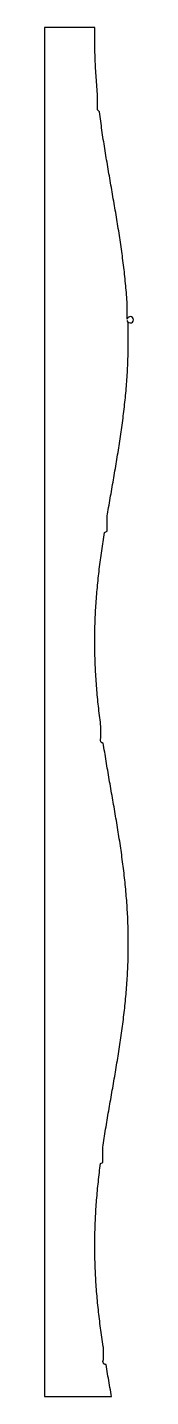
# Model space of a CAD drawing. Header units: inches. Extents: x 0 to 5.3, y 0 to 81.6.
import ezdxf

# ---------------------------------------------------------------- set-up
doc = ezdxf.new("R2010")
doc.units = ezdxf.units.IN

msp = doc.modelspace()

# ---------------------------------------------------------------- linework, layer by layer
at = {"layer": 'SHELF'}
msp.add_lwpolyline([(0, 0), (4, 0), (3.976, 0.136), (3.952, 0.272), (3.929, 0.409), (3.905, 0.545), (3.881, 0.681), (3.858, 0.817), (3.834, 0.954), (3.811, 1.09), (3.788, 1.226), (3.764, 1.362), (3.741, 1.499), (3.718, 1.635), (3.696, 1.771), (3.674, 1.905), (3.645, 1.908), (3.618, 1.914), (3.592, 1.925), (3.567, 1.939), (3.546, 1.957), (3.527, 1.978), (3.511, 2.002), (3.499, 2.027), (3.491, 2.054), (3.487, 2.082), (3.487, 2.11), (3.491, 2.138), (3.499, 2.165), (3.512, 2.191), (3.512, 2.316), (3.512, 2.452), (3.512, 2.589), (3.512, 2.725), (3.512, 2.861), (3.512, 2.923), (3.5, 2.997), (3.48, 3.134), (3.46, 3.27), (3.44, 3.406), (3.42, 3.542), (3.401, 3.679), (3.382, 3.815), (3.364, 3.951), (3.346, 4.087), (3.328, 4.224), (3.31, 4.36), (3.293, 4.496), (3.277, 4.632), (3.261, 4.769), (3.245, 4.905), (3.229, 5.041), (3.214, 5.177), (3.2, 5.314), (3.186, 5.45), (3.172, 5.586), (3.159, 5.722), (3.147, 5.859), (3.134, 5.995), (3.123, 6.131), (3.112, 6.267), (3.101, 6.404), (3.091, 6.54), (3.081, 6.676), (3.072, 6.812), (3.063, 6.949), (3.055, 7.085), (3.048, 7.221), (3.041, 7.357), (3.034, 7.494), (3.028, 7.63), (3.023, 7.766), (3.018, 7.902), (3.014, 8.039), (3.01, 8.175), (3.007, 8.311), (3.005, 8.447), (3.003, 8.584), (3.001, 8.72), (3, 8.856), (3, 8.992), (3, 9.129), (3.001, 9.265), (3.002, 9.401), (3.004, 9.537), (3.007, 9.674), (3.01, 9.81), (3.014, 9.946), (3.018, 10.082), (3.023, 10.219), (3.028, 10.355), (3.034, 10.491), (3.04, 10.627), (3.047, 10.764), (3.054, 10.9), (3.062, 11.036), (3.071, 11.172), (3.08, 11.309), (3.09, 11.445), (3.1, 11.581), (3.11, 11.717), (3.121, 11.854), (3.133, 11.99), (3.145, 12.126), (3.158, 12.262), (3.171, 12.399), (3.184, 12.535), (3.198, 12.671), (3.213, 12.807), (3.228, 12.944), (3.243, 13.08), (3.259, 13.216), (3.275, 13.352), (3.291, 13.489), (3.308, 13.625), (3.326, 13.761), (3.344, 13.897), (3.481, 13.95), (3.481, 14.034), (3.481, 14.17), (3.481, 14.306), (3.481, 14.442), (3.481, 14.579), (3.481, 14.715), (3.481, 14.851), (3.481, 14.873), (3.498, 14.987), (3.519, 15.124), (3.54, 15.26), (3.561, 15.396), (3.583, 15.532), (3.604, 15.669), (3.626, 15.805), (3.648, 15.941), (3.671, 16.077), (3.693, 16.214), (3.716, 16.35), (3.739, 16.486), (3.762, 16.622), (3.785, 16.759), (3.808, 16.895), (3.832, 17.031), (3.855, 17.167), (3.879, 17.304), (3.902, 17.44), (3.926, 17.576), (3.95, 17.712), (3.974, 17.849), (3.997, 17.985), (4.021, 18.121), (4.045, 18.257), (4.069, 18.394), (4.092, 18.53), (4.116, 18.666), (4.14, 18.802), (4.163, 18.939), (4.186, 19.075), (4.21, 19.211), (4.233, 19.347), (4.256, 19.484), (4.279, 19.62), (4.302, 19.756), (4.324, 19.892), (4.347, 20.029), (4.369, 20.165), (4.391, 20.301), (4.413, 20.437), (4.434, 20.574), (4.456, 20.71), (4.477, 20.846), (4.497, 20.982), (4.518, 21.119), (4.538, 21.255), (4.558, 21.391), (4.577, 21.527), (4.597, 21.664), (4.616, 21.8), (4.634, 21.936), (4.652, 22.072), (4.67, 22.209), (4.688, 22.345), (4.705, 22.481), (4.721, 22.617), (4.738, 22.754), (4.754, 22.89), (4.769, 23.026), (4.784, 23.162), (4.798, 23.299), (4.813, 23.435), (4.826, 23.571), (4.839, 23.707), (4.852, 23.844), (4.864, 23.98), (4.876, 24.116), (4.887, 24.252), (4.898, 24.389), (4.908, 24.525), (4.918, 24.661), (4.927, 24.797), (4.936, 24.934), (4.944, 25.07), (4.951, 25.206), (4.958, 25.342), (4.965, 25.479), (4.971, 25.615), (4.976, 25.751), (4.981, 25.887), (4.986, 26.024), (4.989, 26.16), (4.992, 26.296), (4.995, 26.432), (4.997, 26.498), (4.997, 26.569), (4.997, 26.705), (4.997, 26.841), (4.997, 26.977), (4.997, 27.114), (4.997, 27.25), (4.997, 27.386), (4.997, 27.421), (4.996, 27.522), (4.993, 27.658), (4.99, 27.795), (4.987, 27.931), (4.983, 28.067), (4.978, 28.203), (4.973, 28.34), (4.967, 28.476), (4.961, 28.612), (4.954, 28.748), (4.946, 28.885), (4.938, 29.021), (4.93, 29.157), (4.921, 29.293), (4.911, 29.43), (4.901, 29.566), (4.891, 29.702), (4.88, 29.838), (4.868, 29.975), (4.856, 30.111), (4.844, 30.247), (4.831, 30.383), (4.817, 30.52), (4.803, 30.656), (4.789, 30.792), (4.774, 30.928), (4.759, 31.065), (4.743, 31.201), (4.727, 31.337), (4.71, 31.473), (4.693, 31.61), (4.676, 31.746), (4.658, 31.882), (4.64, 32.018), (4.622, 32.155), (4.603, 32.291), (4.584, 32.427), (4.564, 32.563), (4.545, 32.7), (4.525, 32.836), (4.504, 32.972), (4.484, 33.108), (4.463, 33.245), (4.441, 33.381), (4.42, 33.517), (4.398, 33.653), (4.376, 33.79), (4.354, 33.926), (4.332, 34.062), (4.309, 34.198), (4.287, 34.335), (4.264, 34.471), (4.241, 34.607), (4.218, 34.743), (4.194, 34.88), (4.171, 35.016), (4.147, 35.152), (4.124, 35.288), (4.1, 35.425), (4.077, 35.561), (4.053, 35.697), (4.029, 35.833), (4.005, 35.97), (3.982, 36.106), (3.958, 36.242), (3.934, 36.378), (3.91, 36.515), (3.887, 36.651), (3.863, 36.787), (3.84, 36.923), (3.816, 37.06), (3.793, 37.196), (3.77, 37.332), (3.747, 37.468), (3.724, 37.605), (3.701, 37.741), (3.678, 37.877), (3.656, 38.013), (3.634, 38.15), (3.612, 38.286), (3.59, 38.422), (3.568, 38.558), (3.547, 38.695), (3.526, 38.831), (3.507, 38.954), (3.48, 38.958), (3.454, 38.966), (3.43, 38.978), (3.407, 38.994), (3.387, 39.012), (3.37, 39.033), (3.356, 39.057), (3.345, 39.082), (3.338, 39.108), (3.335, 39.135), (3.336, 39.162), (3.341, 39.189), (3.349, 39.215), (3.361, 39.24), (3.361, 39.24), (3.361, 39.376), (3.361, 39.512), (3.361, 39.648), (3.361, 39.785), (3.361, 39.921), (3.361, 39.969), (3.35, 40.057), (3.332, 40.193), (3.314, 40.33), (3.297, 40.466), (3.28, 40.602), (3.264, 40.738), (3.248, 40.875), (3.233, 41.011), (3.218, 41.147), (3.203, 41.283), (3.189, 41.42), (3.175, 41.556), (3.162, 41.692), (3.149, 41.828), (3.137, 41.965), (3.125, 42.101), (3.114, 42.237), (3.103, 42.373), (3.093, 42.51), (3.083, 42.646), (3.074, 42.782), (3.065, 42.918), (3.057, 43.055), (3.049, 43.191), (3.042, 43.327), (3.036, 43.463), (3.03, 43.6), (3.024, 43.736), (3.019, 43.872), (3.015, 44.008), (3.011, 44.145), (3.008, 44.281), (3.005, 44.417), (3.003, 44.553), (3.001, 44.69), (3, 44.826), (3, 44.962), (3, 45.098), (3.001, 45.235), (3.002, 45.371), (3.004, 45.507), (3.006, 45.643), (3.009, 45.78), (3.013, 45.916), (3.017, 46.052), (3.021, 46.188), (3.027, 46.325), (3.032, 46.461), (3.039, 46.597), (3.045, 46.733), (3.053, 46.87), (3.061, 47.006), (3.069, 47.142), (3.078, 47.278), (3.087, 47.415), (3.097, 47.551), (3.108, 47.687), (3.119, 47.823), (3.13, 47.96), (3.142, 48.096), (3.155, 48.232), (3.168, 48.368), (3.181, 48.505), (3.195, 48.641), (3.21, 48.777), (3.224, 48.913), (3.24, 49.05), (3.255, 49.186), (3.271, 49.322), (3.288, 49.458), (3.305, 49.595), (3.322, 49.731), (3.34, 49.867), (3.358, 50.003), (3.376, 50.14), (3.395, 50.276), (3.414, 50.412), (3.433, 50.548), (3.453, 50.685), (3.473, 50.821), (3.494, 50.957), (3.514, 51.093), (3.535, 51.23), (3.556, 51.366), (3.578, 51.502), (3.744, 51.594), (3.744, 51.638), (3.744, 51.775), (3.744, 51.911), (3.744, 52.047), (3.744, 52.183), (3.744, 52.32), (3.744, 52.456), (3.744, 52.517), (3.757, 52.592), (3.78, 52.728), (3.803, 52.865), (3.826, 53.001), (3.85, 53.137), (3.873, 53.273), (3.897, 53.41), (3.921, 53.546), (3.945, 53.682), (3.968, 53.818), (3.992, 53.955), (4.016, 54.091), (4.04, 54.227), (4.063, 54.363), (4.087, 54.499), (4.111, 54.636), (4.134, 54.772), (4.158, 54.908), (4.181, 55.044), (4.205, 55.181), (4.228, 55.317), (4.251, 55.453), (4.274, 55.589), (4.297, 55.726), (4.319, 55.862), (4.342, 55.998), (4.364, 56.134), (4.386, 56.271), (4.408, 56.407), (4.429, 56.543), (4.451, 56.679), (4.472, 56.816), (4.493, 56.952), (4.513, 57.088), (4.534, 57.224), (4.553, 57.361), (4.573, 57.497), (4.592, 57.633), (4.611, 57.769), (4.63, 57.906), (4.648, 58.042), (4.666, 58.178), (4.684, 58.314), (4.701, 58.451), (4.718, 58.587), (4.734, 58.723), (4.75, 58.859), (4.766, 58.996), (4.781, 59.132), (4.795, 59.268), (4.809, 59.404), (4.823, 59.541), (4.836, 59.677), (4.849, 59.813), (4.862, 59.949), (4.873, 60.086), (4.885, 60.222), (4.896, 60.358), (4.906, 60.494), (4.916, 60.631), (4.925, 60.767), (4.934, 60.903), (4.942, 61.039), (4.95, 61.176), (4.957, 61.312), (4.964, 61.448), (4.97, 61.584), (4.975, 61.721), (4.98, 61.857), (4.985, 61.993), (4.988, 62.129), (4.992, 62.266), (4.995, 62.402), (4.997, 62.538), (4.998, 62.674), (4.999, 62.811), (5, 62.947), (5, 63.083), (4.999, 63.219), (4.998, 63.356), (4.996, 63.492), (4.994, 63.628), (4.991, 63.764), (4.988, 63.901), (4.984, 64.037), (4.936, 64.142), (4.968, 64.07), (5.027, 64.017), (5.102, 63.993), (5.18, 64.002), (5.249, 64.041), (5.295, 64.105), (5.311, 64.182), (5.295, 64.26), (5.249, 64.323), (5.18, 64.363), (5.102, 64.371), (5.027, 64.347), (4.968, 64.295), (4.936, 64.223), (4.936, 64.309), (4.936, 64.446), (4.936, 64.582), (4.936, 64.718), (4.936, 64.854), (4.936, 64.991), (4.936, 65.065), (4.932, 65.127), (4.923, 65.263), (4.914, 65.399), (4.904, 65.536), (4.893, 65.672), (4.882, 65.808), (4.871, 65.944), (4.859, 66.081), (4.846, 66.217), (4.834, 66.353), (4.82, 66.489), (4.806, 66.626), (4.792, 66.762), (4.777, 66.898), (4.762, 67.034), (4.747, 67.171), (4.731, 67.307), (4.714, 67.443), (4.697, 67.579), (4.68, 67.716), (4.662, 67.852), (4.644, 67.988), (4.626, 68.124), (4.607, 68.261), (4.588, 68.397), (4.569, 68.533), (4.549, 68.669), (4.529, 68.806), (4.509, 68.942), (4.488, 69.078), (4.467, 69.214), (4.446, 69.351), (4.425, 69.487), (4.403, 69.623), (4.381, 69.759), (4.359, 69.896), (4.337, 70.032), (4.314, 70.168), (4.292, 70.304), (4.269, 70.441), (4.246, 70.577), (4.223, 70.713), (4.199, 70.849), (4.176, 70.986), (4.153, 71.122), (4.129, 71.258), (4.106, 71.394), (4.082, 71.531), (4.058, 71.667), (4.034, 71.803), (4.011, 71.939), (3.987, 72.076), (3.963, 72.212), (3.939, 72.348), (3.916, 72.484), (3.892, 72.621), (3.868, 72.757), (3.845, 72.893), (3.821, 73.029), (3.798, 73.166), (3.775, 73.302), (3.752, 73.438), (3.729, 73.574), (3.706, 73.711), (3.683, 73.847), (3.661, 73.983), (3.638, 74.119), (3.616, 74.256), (3.595, 74.392), (3.573, 74.528), (3.552, 74.664), (3.53, 74.801), (3.51, 74.937), (3.489, 75.073), (3.469, 75.209), (3.449, 75.346), (3.429, 75.482), (3.41, 75.618), (3.391, 75.754), (3.372, 75.891), (3.354, 76.027), (3.336, 76.163), (3.318, 76.299), (3.301, 76.436), (3.284, 76.572), (3.17, 76.69), (3.166, 76.7), (3.163, 76.71), (3.16, 76.72), (3.158, 76.73), (3.157, 76.74), (3.156, 76.751), (3.156, 76.761), (3.156, 76.772), (3.157, 76.782), (3.158, 76.792), (3.16, 76.803), (3.163, 76.813), (3.166, 76.823), (3.17, 76.833), (3.17, 76.844), (3.17, 76.981), (3.17, 77.117), (3.17, 77.253), (3.17, 77.389), (3.17, 77.526), (3.17, 77.613), (3.165, 77.662), (3.152, 77.798), (3.14, 77.934), (3.128, 78.071), (3.116, 78.207), (3.106, 78.343), (3.095, 78.479), (3.085, 78.616), (3.076, 78.752), (3.067, 78.888), (3.059, 79.024), (3.051, 79.161), (3.044, 79.297), (3.037, 79.433), (3.031, 79.569), (3.025, 79.706), (3.02, 79.842), (3.016, 79.978), (3.012, 80.114), (3.009, 80.251), (3.006, 80.387), (3.003, 80.523), (3.002, 80.659), (3.001, 80.796), (3, 80.932), (3, 81.068), (3.001, 81.204), (3.002, 81.341), (3.003, 81.477), (3.006, 81.613), (0, 81.613), (0, 0)], close=True, dxfattribs=at)

doc.saveas('drawing.dxf')
